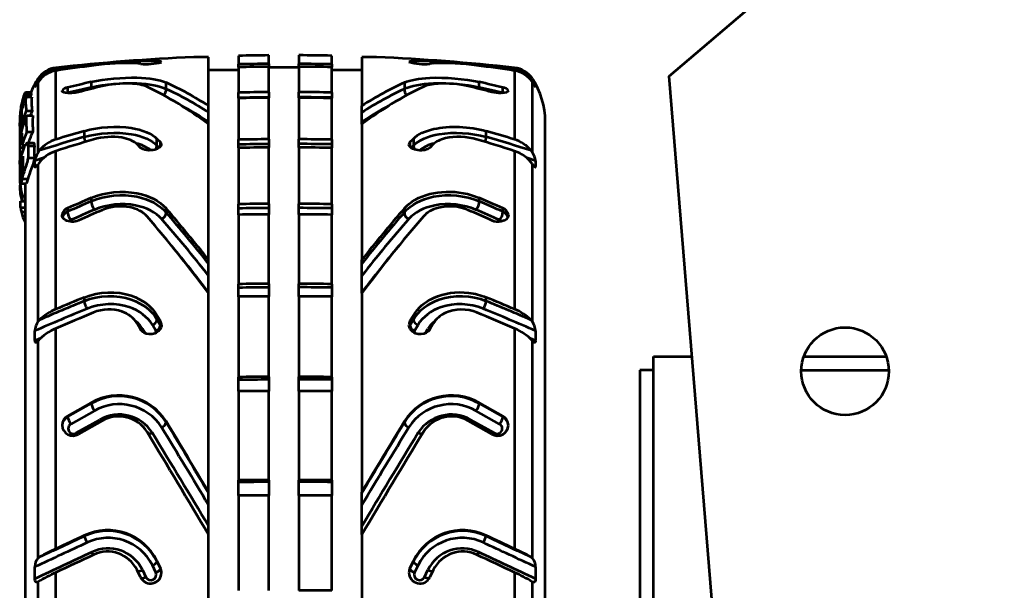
# Model space of a CAD drawing. Header units: millimetres. Extents: x 3171 to 3496, y 686 to 979.
# Drawn here: x 3234.95 to 3270.84, y 903.21 to 924.04 of the extents above; entities that cross this region are included whole.
import ezdxf

# ---------------------------------------------------------------- set-up
doc = ezdxf.new("R2010")
doc.units = ezdxf.units.MM
doc.header["$LTSCALE"] = 0.5
doc.layers.add('尺寸线', color=3, linetype='Continuous', lineweight=13)
doc.layers.add('粗实线', color=7, linetype='Continuous', lineweight=35)
doc.styles.add('数字和字母', font='romans.shx')
doc.dimstyles.new('轮趣标注1比1', dxfattribs={"dimscale": 1.5, "dimtxt": 2.5, "dimasz": 2.5, "dimexe": 1.25, "dimexo": 0.5, "dimtad": 1, "dimdec": 1, "dimdsep": 46, "dimtxsty": '数字和字母', "dimcen": 2.5, "dimadec": 0, "dimazin": 2, "dimtfac": 1, "dimtmove": 0, "dimatfit": 3, "dimfxl": 1, "dimtolj": 1, "dimarcsym": 0})

# ---------------------------------------------------------------- blocks, each defined once
blk = doc.blocks.new('*D41')
at = {"layer": 'Defpoints', "color": 0}
for p in [(3279.574, 939.708), (3210.201, 759.708), (3270.337, 759.708)]:
    blk.add_point(p, dxfattribs=at)
at = {"layer": '尺寸线', "color": 0, "lineweight": -2}
for p, q in [((3278.824, 939.708), (3208.326, 939.708)), ((3210.201, 935.958), (3210.201, 763.458)), ((3269.587, 759.708), (3208.326, 759.708))]:
    blk.add_line(p, q, dxfattribs=at)
at = {"layer": '尺寸线', "color": 0}
for points in [[(3210.826, 935.958), (3209.576, 935.958), (3210.201, 939.708)], [(3209.576, 763.458), (3210.826, 763.458), (3210.201, 759.708)]]:
    blk.add_solid(points, dxfattribs=at)
at = {"layer": '尺寸线', "color": 0, "insert": (3207.388, 849.708), "char_height": 3.75, "attachment_point": 5, "rotation": 90, "style": '数字和字母'}
blk.add_mtext('\\A1;180', dxfattribs=at)

msp = doc.modelspace()

# ---------------------------------------------------------------- linework, layer by layer
at = {"layer": '粗实线'}
for p, q in [((3258.667, 921.986), (3279.526, 939.708)), ((3239.962, 922.454), (3239.962, 922.527)), ((3240.089, 922.478), (3240.089, 922.512)), ((3241.845, 920.896), (3241.845, 922.676)), ((3242.945, 922.726), (3242.945, 922.413)), ((3244.045, 922.43), (3244.045, 922.742)), ((3245.145, 922.743), (3245.145, 922.43)), ((3246.345, 922.413), (3246.345, 922.726)), ((3247.445, 922.676), (3247.445, 920.896)), ((3249.202, 922.512), (3249.202, 922.478)), ((3249.329, 922.527), (3249.329, 922.454)), ((3236.27, 922.25), (3236.27, 922.288)), ((3236.27, 919.67), (3236.27, 922.182)), ((3237.304, 922.378), (3237.304, 922.328)), ((3242.945, 922.309), (3242.945, 922.413)), ((3242.945, 922.309), (3242.945, 921.382)), ((3244.045, 922.43), (3244.045, 922.325)), ((3244.045, 921.398), (3244.045, 922.325)), ((3245.145, 922.326), (3245.145, 922.43)), ((3245.145, 922.326), (3245.145, 921.398)), ((3246.345, 922.413), (3246.345, 922.309)), ((3246.345, 921.382), (3246.345, 922.309)), ((3251.987, 922.328), (3251.987, 922.378)), ((3253.021, 922.288), (3253.021, 922.25)), ((3253.021, 922.182), (3253.021, 919.67)), ((3235.617, 921.836), (3235.617, 921.89)), ((3235.662, 921.899), (3235.739, 921.911)), ((3253.551, 921.911), (3253.629, 921.899)), ((3253.674, 921.836), (3253.674, 921.89)), ((3261.761, 884.072), (3258.667, 921.986)), ((3235.533, 921.627), (3235.5, 921.622)), ((3235.5, 921.583), (3235.5, 921.622)), ((3235.5, 921.581), (3235.5, 921.583)), ((3235.5, 921.583), (3235.502, 921.583)), ((3235.617, 919.198), (3235.617, 921.759)), ((3236.694, 921.563), (3236.694, 921.364)), ((3237.56, 921.768), (3237.56, 921.57)), ((3240.292, 921.511), (3240.292, 921.748)), ((3248.999, 921.748), (3248.999, 921.511)), ((3251.731, 921.57), (3251.731, 921.768)), ((3252.597, 921.364), (3252.597, 921.563)), ((3253.674, 919.198), (3253.674, 921.759)), ((3253.791, 921.622), (3253.758, 921.627)), ((3253.788, 921.583), (3253.791, 921.583)), ((3253.791, 921.583), (3253.79, 921.581)), ((3253.791, 921.622), (3253.791, 921.583)), ((3235.139, 921.371), (3235.132, 921.371)), ((3235.354, 921.371), (3235.139, 921.371)), ((3235.143, 921.287), (3235.358, 921.287)), ((3235.365, 921.35), (3235.15, 921.35)), ((3235.158, 921.371), (3235.167, 921.394)), ((3235.167, 921.394), (3235.355, 921.394)), ((3235.171, 921.224), (3235.388, 921.224)), ((3235.358, 921.287), (3235.333, 921.224)), ((3235.354, 921.371), (3235.345, 921.35)), ((3242.945, 921.188), (3242.945, 921.382)), ((3242.945, 921.177), (3242.945, 921.188)), ((3242.945, 921.177), (3242.945, 919.663)), ((3244.045, 921.398), (3244.045, 921.207)), ((3244.045, 921.207), (3244.045, 921.192)), ((3244.045, 919.677), (3244.045, 921.192)), ((3245.145, 921.212), (3245.145, 921.398)), ((3245.145, 921.193), (3245.145, 921.212)), ((3245.145, 921.193), (3245.145, 919.678)), ((3246.345, 921.382), (3246.345, 921.199)), ((3246.345, 921.199), (3246.345, 921.177)), ((3246.345, 919.663), (3246.345, 921.177)), ((3234.993, 920.857), (3234.996, 920.857)), ((3234.996, 920.857), (3235.005, 920.857)), ((3235.186, 920.721), (3235.405, 920.721)), ((3241.845, 920.66), (3241.845, 920.896)), ((3247.445, 920.66), (3247.445, 920.896)), ((3235.204, 920.549), (3235.425, 920.549)), ((3241.845, 920.308), (3241.845, 920.66)), ((3247.445, 920.308), (3247.445, 920.66)), ((3235.021, 920.216), (3235.075, 920.216)), ((3241.845, 920.223), (3241.845, 920.308)), ((3241.845, 915.276), (3241.845, 920.223)), ((3247.445, 920.223), (3247.445, 920.308)), ((3247.445, 920.223), (3247.445, 915.276)), ((3254.145, 877.171), (3254.145, 920.321)), ((3235.21, 919.949), (3235.43, 919.949)), ((3237.304, 919.977), (3237.304, 919.762)), ((3239.962, 919.698), (3240.089, 919.572)), ((3239.962, 919.453), (3239.962, 919.698)), ((3242.945, 919.485), (3242.945, 919.663)), ((3244.045, 919.677), (3244.045, 919.502)), ((3245.145, 919.506), (3245.145, 919.678)), ((3246.345, 919.663), (3246.345, 919.495)), ((3249.202, 919.572), (3249.329, 919.698)), ((3249.329, 919.698), (3249.329, 919.453)), ((3251.987, 919.762), (3251.987, 919.977)), ((3234.949, 919.372), (3235.103, 919.372)), ((3235.033, 919.462), (3235.148, 919.462)), ((3235.225, 919.542), (3235.449, 919.542)), ((3235.259, 919.432), (3235.484, 919.432)), ((3239.363, 919.366), (3239.237, 919.495)), ((3239.962, 919.453), (3240.048, 919.367)), ((3240.089, 919.404), (3240.089, 919.572)), ((3242.945, 919.363), (3242.945, 919.485)), ((3242.945, 919.363), (3242.945, 917.309)), ((3244.045, 919.502), (3244.045, 919.377)), ((3244.045, 917.321), (3244.045, 919.377)), ((3245.145, 919.378), (3245.145, 919.506)), ((3245.145, 919.378), (3245.145, 917.322)), ((3246.345, 919.495), (3246.345, 919.363)), ((3246.345, 917.309), (3246.345, 919.363)), ((3249.202, 919.572), (3249.202, 919.404)), ((3249.243, 919.367), (3249.329, 919.453)), ((3250.054, 919.495), (3249.927, 919.366)), ((3234.95, 919.016), (3234.997, 919.016)), ((3235.257, 918.994), (3235.482, 918.994)), ((3235.822, 918.998), (3235.5, 918.895)), ((3236.27, 913.473), (3236.27, 919.247)), ((3253.021, 919.247), (3253.021, 913.473)), ((3253.791, 918.895), (3253.468, 918.998)), ((3235.5, 918.68), (3235.5, 918.895)), ((3235.5, 918.68), (3235.567, 918.703)), ((3235.617, 913.024), (3235.617, 918.771)), ((3253.674, 913.024), (3253.674, 918.771)), ((3253.724, 918.703), (3253.791, 918.68)), ((3253.791, 918.895), (3253.791, 918.68)), ((3235.035, 918.234), (3235.241, 918.234)), ((3234.994, 918.061), (3235.197, 918.061)), ((3235.145, 918.061), (3235.145, 877.171)), ((3235.049, 917.599), (3235.145, 917.599)), ((3237.56, 917.536), (3237.56, 917.414)), ((3251.731, 917.414), (3251.731, 917.536)), ((3234.976, 917.19), (3234.979, 917.413)), ((3234.976, 917.19), (3235.145, 917.19)), ((3234.979, 917.413), (3235.145, 917.413)), ((3236.694, 917.158), (3236.694, 917.035)), ((3240.292, 917.009), (3240.292, 917.156)), ((3242.945, 917.151), (3242.945, 917.309)), ((3242.945, 916.923), (3242.945, 917.151)), ((3244.045, 917.321), (3244.045, 917.166)), ((3244.045, 917.166), (3244.045, 916.936)), ((3245.145, 917.17), (3245.145, 917.322)), ((3245.145, 916.936), (3245.145, 917.17)), ((3246.345, 917.309), (3246.345, 917.159)), ((3246.345, 917.159), (3246.345, 916.923)), ((3248.999, 917.156), (3248.999, 917.009)), ((3252.597, 917.035), (3252.597, 917.158)), ((3235.145, 917.017), (3235.009, 917.017)), ((3242.945, 916.923), (3242.945, 914.39)), ((3244.045, 914.401), (3244.045, 916.936)), ((3245.145, 916.936), (3245.145, 914.401)), ((3246.345, 914.39), (3246.345, 916.923)), ((3241.845, 915.13), (3241.845, 915.276)), ((3241.845, 914.696), (3241.845, 915.13)), ((3247.445, 915.13), (3247.445, 915.276)), ((3247.445, 914.696), (3247.445, 915.13)), ((3241.845, 914.092), (3241.845, 914.696)), ((3247.445, 914.092), (3247.445, 914.696)), ((3242.945, 914.258), (3242.945, 914.39)), ((3242.945, 913.93), (3242.945, 914.258)), ((3244.045, 914.401), (3244.045, 914.271)), ((3244.045, 914.271), (3244.045, 913.941)), ((3245.145, 914.273), (3245.145, 914.401)), ((3245.145, 913.942), (3245.145, 914.273)), ((3246.345, 914.39), (3246.345, 914.265)), ((3246.345, 914.265), (3246.345, 913.93)), ((3237.304, 913.905), (3237.304, 913.772)), ((3241.845, 914.056), (3241.845, 914.092)), ((3241.845, 906.798), (3241.845, 914.056)), ((3242.945, 913.93), (3242.945, 910.996)), ((3244.045, 911.004), (3244.045, 913.941)), ((3245.145, 913.942), (3245.145, 911.005)), ((3246.345, 910.996), (3246.345, 913.93)), ((3247.445, 914.056), (3247.445, 914.092)), ((3247.445, 914.056), (3247.445, 906.798)), ((3251.987, 913.772), (3251.987, 913.905)), ((3239.962, 913.247), (3240.089, 913.032)), ((3239.962, 913.095), (3239.962, 913.247)), ((3249.202, 913.032), (3249.329, 913.247)), ((3249.329, 913.247), (3249.329, 913.095)), ((3239.363, 912.735), (3239.237, 912.951)), ((3239.92, 912.688), (3239.793, 912.901)), ((3239.962, 913.095), (3240.089, 912.88)), ((3240.089, 912.88), (3240.089, 913.032)), ((3249.202, 912.88), (3249.329, 913.095)), ((3249.202, 913.032), (3249.202, 912.88)), ((3249.498, 912.901), (3249.371, 912.688)), ((3250.054, 912.951), (3249.927, 912.735)), ((3235.5, 912.331), (3235.5, 912.684)), ((3236.27, 904.729), (3236.27, 912.768)), ((3239.432, 912.754), (3239.525, 912.596)), ((3249.766, 912.596), (3249.859, 912.754)), ((3253.021, 912.768), (3253.021, 904.729)), ((3253.791, 912.684), (3253.791, 912.331)), ((3235.5, 912.331), (3235.726, 912.43)), ((3235.617, 904.381), (3235.617, 912.32)), ((3253.565, 912.43), (3253.791, 912.331)), ((3253.674, 904.381), (3253.674, 912.32)), ((3258.095, 885.746), (3258.095, 911.746)), ((3258.095, 911.746), (3259.503, 911.746)), ((3263.589, 911.746), (3266.603, 911.746)), ((3258.095, 911.246), (3257.596, 911.246)), ((3257.596, 911.246), (3257.596, 886.246)), ((3263.497, 911.246), (3266.696, 911.246)), ((3242.945, 910.893), (3242.945, 910.996)), ((3242.945, 910.477), (3242.945, 910.893)), ((3244.045, 911.004), (3244.045, 910.903)), ((3244.045, 910.903), (3244.045, 910.485)), ((3245.145, 910.905), (3245.145, 911.005)), ((3245.145, 910.485), (3245.145, 910.905)), ((3246.345, 910.996), (3246.345, 910.899)), ((3246.345, 910.899), (3246.345, 910.477)), ((3242.945, 910.477), (3242.945, 907.23)), ((3244.045, 907.236), (3244.045, 910.485)), ((3245.145, 910.485), (3245.145, 907.236)), ((3246.345, 907.23), (3246.345, 910.477)), ((3236.694, 909.569), (3237.56, 910.055)), ((3236.694, 909.544), (3237.56, 910.03)), ((3237.56, 910.055), (3237.56, 910.03)), ((3251.731, 910.055), (3252.597, 909.569)), ((3251.731, 910.03), (3251.731, 910.055)), ((3251.731, 910.03), (3252.597, 909.544)), ((3237.678, 909.763), (3236.814, 909.281)), ((3252.477, 909.281), (3251.613, 909.763)), ((3236.694, 909.569), (3236.694, 909.544)), ((3237.014, 908.955), (3237.878, 909.438)), ((3237.96, 909.399), (3237.094, 908.912)), ((3240.292, 909.35), (3240.292, 909.38)), ((3248.999, 909.38), (3248.999, 909.35)), ((3252.197, 908.912), (3251.331, 909.399)), ((3251.413, 909.438), (3252.277, 908.955)), ((3252.597, 909.544), (3252.597, 909.569)), ((3242.945, 907.16), (3242.945, 907.23)), ((3242.945, 906.666), (3242.945, 907.16)), ((3244.045, 907.236), (3244.045, 907.166)), ((3244.045, 907.166), (3244.045, 906.672)), ((3245.145, 907.168), (3245.145, 907.236)), ((3245.145, 906.672), (3245.145, 907.168)), ((3246.345, 907.23), (3246.345, 907.163)), ((3246.345, 907.163), (3246.345, 906.666)), ((3241.845, 906.768), (3241.845, 906.798)), ((3241.845, 906.326), (3241.845, 906.768)), ((3247.445, 906.768), (3247.445, 906.798)), ((3247.445, 906.326), (3247.445, 906.768)), ((3242.945, 906.666), (3242.945, 903.206)), ((3244.045, 903.209), (3244.045, 906.672)), ((3245.145, 906.672), (3245.145, 903.209)), ((3246.345, 903.206), (3246.345, 906.666)), ((3241.845, 905.554), (3241.845, 906.326)), ((3247.445, 905.554), (3247.445, 906.326)), ((3241.845, 905.242), (3241.845, 905.554)), ((3247.445, 905.242), (3247.445, 905.554)), ((3237.304, 905.212), (3237.304, 905.184)), ((3241.845, 896.928), (3241.845, 905.242)), ((3247.445, 905.242), (3247.445, 896.928)), ((3251.987, 905.184), (3251.987, 905.212)), ((3239.962, 904.288), (3240.089, 904.021)), ((3239.962, 904.256), (3239.962, 904.288)), ((3239.962, 904.256), (3240.089, 903.99)), ((3249.202, 904.021), (3249.329, 904.288)), ((3249.202, 903.99), (3249.329, 904.256)), ((3249.329, 904.288), (3249.329, 904.256)), ((3235.5, 903.633), (3235.5, 904.063)), ((3236.27, 894.951), (3236.27, 903.864)), ((3239.363, 903.684), (3239.237, 903.951)), ((3239.432, 903.959), (3239.558, 903.695)), ((3239.92, 903.862), (3239.793, 904.126)), ((3240.089, 903.99), (3240.089, 904.021)), ((3249.202, 904.021), (3249.202, 903.99)), ((3249.498, 904.126), (3249.371, 903.862)), ((3249.733, 903.695), (3249.859, 903.959)), ((3250.054, 903.951), (3249.927, 903.684)), ((3253.021, 903.864), (3253.021, 894.951)), ((3253.791, 904.063), (3253.791, 903.633)), ((3235.611, 903.519), (3235.598, 903.512)), ((3235.617, 894.764), (3235.617, 903.522)), ((3253.674, 894.764), (3253.674, 903.523)), ((3253.693, 903.512), (3253.679, 903.519))]:
    msp.add_line(p, q, dxfattribs=at)
msp.add_circle((3265.096, 911.208), 1.6, dxfattribs=at)
for centre, radius, start, end in [((3244.645, 845.934), 76.813, 92.48743, 96.26019), ((3239.412, 917.617), 4.941, 82.1247, 83.6064), ((3240.093, 922.467), 0.0446, 43.0262, 96.1808), ((3244.645, 845.937), 76.807, 90.44759, 91.26826), ((3244.645, 845.898), 76.847, 88.73197, 89.62678), ((3244.645, 845.934), 76.813, 83.73981, 87.51257), ((3249.198, 922.467), 0.045, 84.0325, 136.7133), ((3249.879, 917.617), 4.941, 96.3936, 97.8753), ((3236.368, 921.394), 0.9, 96.2663, 146.5499), ((3236.417, 921.239), 0.954, 98.8923, 146.9828), ((3236.397, 921.326), 0.933, 97.8781, 142.0473), ((3242.565, 875.804), 46.871, 96.4447, 97.7188), ((3243.397, 875.466), 47.256, 96.9949, 98.6747), ((3238.88, 913.628), 8.83, 87.6869, 98.0617), ((3238.58, 917.5), 4.995, 80.9702, 82.44), ((3239.581, 924.373), 1.953, 263.5946, 286.1895), ((3242.345, 845.934), 76.262, 89.54922, 90.37565), ((3244.645, 844.441), 77.991, 90.4408, 91.249), ((3244.645, 844.337), 77.991, 90.4408, 91.249), ((3244.645, 845.934), 76.362, 89.62484, 90.45019), ((3244.645, 844.441), 77.991, 88.751, 89.63267), ((3244.645, 844.337), 77.991, 88.751, 89.63267), ((3246.945, 845.934), 76.262, 89.62435, 90.45078), ((3249.709, 924.374), 1.953, 253.8115, 276.4045), ((3250.711, 917.5), 4.995, 97.56, 99.0298), ((3250.411, 913.628), 8.83, 81.9385, 92.3129), ((3245.894, 875.466), 47.256, 81.3253, 83.0051), ((3246.726, 875.804), 46.871, 82.2812, 83.5553), ((3252.923, 921.394), 0.9, 33.45, 83.7396), ((3252.894, 921.326), 0.932, 37.9409, 82.1336), ((3252.874, 921.239), 0.955, 33.0229, 81.102), ((3237.991, 920.321), 2.845, 146.5007, 158.2278), ((3236.705, 921.101), 1.314, 145.9693, 156.6098), ((3236.332, 921.376), 0.851, 142.0351, 147.286), ((3252.958, 921.376), 0.851, 32.714, 37.9649), ((3251.3, 920.321), 2.845, 360, 33.45), ((3252.586, 921.101), 1.313, 23.3878, 34.033), ((3234.032, 922.665), 1.825, 323.5788, 329.9406), ((3236.7, 921.321), 0.242, 91.4557, 148.296), ((3247.539, 877.756), 45.13, 102.7747, 103.9047), ((3247.5, 877.85), 44.836, 102.8084, 103.946), ((3248.699, 876.582), 46.295, 103.4129, 104.5174), ((3237.87, 921.534), 0.313, 173.3114, 183.1688), ((3234.051, 909.981), 12.87, 52.7284, 64.466), ((3240.068, 921.474), 0.226, 305.6329, 9.3025), ((3235.552, 911.274), 11.497, 56.8115, 65.653), ((3235.643, 911.176), 11.332, 56.8131, 65.7782), ((3253.746, 911.26), 11.513, 114.3532, 123.1823), ((3255.239, 909.981), 12.87, 115.534, 127.2716), ((3253.648, 911.176), 11.332, 114.2218, 123.1869), ((3249.222, 921.474), 0.226, 170.6975, 234.3671), ((3240.592, 876.582), 46.295, 75.4826, 76.5871), ((3241.752, 877.756), 45.13, 76.0953, 77.2253), ((3241.791, 877.85), 44.836, 76.054, 77.1916), ((3251.421, 921.534), 0.313, 356.8312, 6.6886), ((3252.591, 921.321), 0.242, 31.7097, 88.5391), ((3255.261, 922.667), 1.828, 210.0641, 216.4154), ((3237.963, 920.213), 3.018, 159.1556, 179.9495), ((3237.948, 920.262), 3.002, 158.763, 180.0354), ((3237.994, 920.32), 3.049, 159.7286, 169.8235), ((3237.998, 920.301), 3.052, 159.4707, 169.502), ((3237.904, 920.089), 2.959, 157.4559, 167.714), ((3236.013, 921.227), 0.872, 171.9171, 176.0557), ((3237.158, 921.032), 1.996, 174.4826, 188.9702), ((3236.164, 921.227), 0.808, 171.2624, 175.7339), ((3237.221, 921.032), 1.843, 174.0223, 189.7203), ((3244.645, 839.667), 81.733, 90.4206, 91.1918), ((3244.905, 839.694), 81.518, 90.60398, 91.37725), ((3244.645, 839.462), 81.733, 90.4206, 91.1918), ((3244.645, 839.667), 81.733, 88.8082, 89.6495), ((3244.905, 839.691), 81.521, 88.98741, 89.83086), ((3244.645, 839.462), 81.733, 88.8082, 89.6495), ((3237.995, 920.317), 3.049, 169.7993, 179.995), ((3238.801, 920.529), 3.793, 177.1274, 180.1874), ((3237.913, 919.549), 2.968, 156.737, 167.0047), ((3237.916, 919.55), 2.771, 155.0026, 158.8623), ((3234.854, 909.812), 12.612, 56.3344, 61.5299), ((3254.437, 909.812), 12.612, 118.4701, 123.6656), ((3237.692, 919.385), 2.746, 154.9275, 179.9831), ((3237.872, 919.916), 2.926, 168.1615, 180.0479), ((3237.898, 919.808), 2.952, 168.0692, 179.9962), ((3238.447, 920.511), 3.439, 181.5495, 184.9295), ((3237.915, 920.218), 2.97, 180.0456, 182.9847), ((3237.9, 919.807), 2.954, 179.9662, 184.1602), ((3237.684, 919.229), 2.738, 165.9134, 177.01), ((3244.71, 919.808), 9.683, 179.4827, 182.0447), ((3237.728, 918.762), 2.784, 154.7578, 165.417), ((3237.757, 918.757), 2.614, 152.8903, 162.5409), ((3254.738, 859.416), 62.813, 106.11422, 107.6797), ((3236.636, 918.467), 1.258, 106.94, 140.7604), ((3254.661, 859.572), 62.85, 106.0314, 107.01499), ((3255.666, 858.655), 63.621, 106.45713, 107.75036), ((3237.842, 919.786), 0.539, 182.5516, 202.3396), ((3244.645, 830.999), 88.68, 90.38763, 91.09839), ((3244.645, 830.998), 88.681, 88.90161, 89.67698), ((3233.625, 858.655), 63.621, 72.24964, 73.54287), ((3251.449, 919.786), 0.539, 337.6604, 357.4484), ((3234.63, 859.572), 62.85, 72.98501, 73.9686), ((3234.553, 859.416), 62.813, 72.3203, 73.88578), ((3252.655, 918.468), 1.257, 39.2301, 73.0695), ((3278.694, 919.284), 43.745, 179.8845, 180.3502), ((3235.165, 919.463), 0.0987, 341.3531, 52.5331), ((3244.827, 919.172), 9.571, 178.4438, 181.0676), ((3235.394, 919.463), 0.0954, 340.9212, 55.6635), ((3244.264, 919.172), 8.784, 178.3044, 181.1632), ((3238.884, 918.147), 1.416, 52.4899, 77.0685), ((3239.747, 919.445), 0.214, 317.2609, 2.1191), ((3240.01, 919.487), 0.116, 1.8199, 47.3904), ((3244.905, 831.061), 88.446, 90.55663, 91.26932), ((3244.645, 830.699), 88.68, 90.38763, 91.09839), ((3244.905, 831.053), 88.453, 89.06677, 89.84412), ((3244.645, 830.698), 88.681, 88.90161, 89.67698), ((3249.281, 919.487), 0.116, 132.6706, 178.0824), ((3249.543, 919.445), 0.214, 177.881, 222.7407), ((3250.407, 918.147), 1.416, 102.9333, 127.509), ((3238.74, 918.834), 3.795, 177.2452, 180.0052), ((3237.411, 918.517), 2.465, 165.1884, 180.0437), ((3237.445, 918.302), 2.499, 162.4085, 179.9119), ((3250.057, 918.886), 14.996, 179.3456, 181.1795), ((3236.276, 918.769), 0.786, 146.9585, 170.7791), ((3236.135, 918.886), 0.605, 141.5011, 148.9967), ((3236.652, 918.038), 1.268, 107.5362, 144.7038), ((3252.639, 918.038), 1.268, 35.301, 72.4591), ((3253.156, 918.886), 0.605, 31.0033, 38.4989), ((3253.015, 918.769), 0.786, 9.2181, 33.0443), ((3238.773, 918.834), 3.828, 180.004, 182.665), ((3237.453, 917.811), 2.509, 162.2176, 169.1272), ((3235.515, 918.673), 0.0172, 154.3897, 276.8605), ((3235.323, 918.921), 0.329, 306.1893, 331.2556), ((3253.968, 918.921), 0.329, 208.7461, 233.8091), ((3253.776, 918.673), 0.0172, 263.1215, 25.6341), ((3237.421, 918.306), 2.475, 180.0066, 196.5891), ((3257.315, 918.563), 22.327, 180.7136, 181.286), ((3237.451, 917.57), 2.506, 164.6214, 168.6807), ((3237.492, 917.569), 2.347, 163.5268, 167.8794), ((3236.923, 918.002), 1.977, 180.1159, 197.35), ((3220.14, 917.429), 14.91, 359.9365, 0.6548), ((3272.115, 837.248), 87.409, 113.28659, 113.90606), ((3217.176, 837.248), 87.409, 66.09394, 66.71341), ((3237.44, 917.579), 2.495, 188.9768, 193.0196), ((3236.785, 916.879), 0.293, 108.1411, 173.4019), ((3271.916, 837.658), 86.841, 113.30508, 113.92869), ((3237.996, 917.405), 0.437, 178.8385, 223.2036), ((3203.764, 885.388), 48.41, 38.1261, 41.013), ((3244.645, 817.075), 100.248, 90.34288, 90.97161), ((3244.905, 817.19), 99.98, 90.49237, 91.12282), ((3244.645, 817.074), 100.249, 89.02839, 89.71427), ((3244.905, 817.176), 99.993, 89.1745, 89.86212), ((3285.58, 885.345), 48.478, 138.9891, 141.8719), ((3251.295, 917.405), 0.437, 316.7964, 1.1615), ((3217.374, 837.658), 86.841, 66.07131, 66.69492), ((3252.506, 916.879), 0.293, 6.6033, 71.8545), ((3236.095, 917.224), 1.105, 190.8282, 210.7939), ((3236.83, 916.717), 0.346, 113.1608, 158.638), ((3237.152, 917.04), 0.459, 180.6281, 222.5083), ((3271.825, 837.446), 86.67, 113.20254, 113.82526), ((3273.908, 834.953), 89.662, 113.63647, 114.24197), ((3199.497, 882.427), 52.856, 36.7552, 40.6504), ((3240.056, 916.993), 0.236, 288.3197, 3.9776), ((3203.929, 885.066), 48.12, 38.0067, 41.21), ((3204.293, 885.657), 47.737, 38.1271, 41.0533), ((3244.645, 816.689), 100.248, 90.34288, 90.97161), ((3244.645, 816.688), 100.249, 89.02839, 89.71427), ((3284.998, 885.657), 47.737, 138.9467, 141.8729), ((3289.794, 882.427), 52.856, 139.3496, 143.2448), ((3285.361, 885.066), 48.12, 138.79, 141.9933), ((3249.235, 916.993), 0.236, 176.0224, 251.6803), ((3215.383, 834.953), 89.662, 65.75803, 66.36353), ((3217.466, 837.446), 86.67, 66.17474, 66.79746), ((3252.138, 917.04), 0.459, 317.4917, 359.3719), ((3252.461, 916.717), 0.346, 21.3522, 66.8401), ((3236.889, 916.552), 0.194, 112.5615, 140.7956), ((3252.402, 916.552), 0.194, 39.2072, 67.4382), ((3199.061, 881.409), 53.84, 37.3767, 39.6716), ((3290.23, 881.409), 53.84, 140.3284, 142.6233), ((3244.645, 794.94), 119.463, 90.28771, 90.81531), ((3244.905, 795.134), 119.139, 90.41315, 90.94219), ((3244.646, 794.938), 119.465, 89.1847, 89.76025), ((3244.905, 795.111), 119.162, 89.3073, 89.88431), ((3280.755, 808.447), 114.059, 112.39266, 112.95579), ((3244.645, 794.48), 119.463, 90.28771, 90.81531), ((3244.646, 794.478), 119.465, 89.1847, 89.76025), ((3208.536, 808.447), 114.059, 67.04421, 67.60734), ((3280.765, 808.536), 113.857, 112.43981, 113.33678), ((3238.053, 913.884), 0.757, 188.5395, 211.5405), ((3251.238, 913.884), 0.757, 328.4595, 351.4605), ((3208.526, 808.536), 113.857, 66.66322, 67.56019), ((3280.686, 808.163), 113.87, 112.33812, 113.37983), ((3237.005, 911.675), 1.943, 112.2361, 133.7284), ((3281.997, 806.984), 115.245, 112.63614, 113.37745), ((3207.294, 806.984), 115.245, 66.62255, 67.36386), ((3208.605, 808.163), 113.87, 66.62017, 67.66188), ((3252.287, 911.676), 1.942, 46.265, 67.7705), ((3236.186, 912.637), 0.688, 145.8572, 176.111), ((3235.937, 912.808), 0.386, 135.4392, 146.0334), ((3238.512, 912.198), 1.075, 31.1453, 52.2149), ((3239.726, 913.129), 0.238, 286.3783, 351.7165), ((3239.852, 912.917), 0.239, 286.4034, 351.0369), ((3239.86, 912.896), 0.266, 0.1364, 30.7652), ((3239.833, 912.736), 0.294, 16.4071, 29.4354), ((3249.431, 912.896), 0.266, 149.2331, 179.8672), ((3249.458, 912.736), 0.294, 150.5647, 163.591), ((3249.439, 912.917), 0.239, 188.9631, 253.5966), ((3249.565, 913.129), 0.238, 188.2835, 253.6217), ((3250.779, 912.198), 1.075, 127.7999, 148.8552), ((3253.354, 912.808), 0.386, 33.9666, 44.5608), ((3253.105, 912.637), 0.688, 3.8868, 34.1449), ((3236.987, 911.021), 1.888, 112.3329, 136.5248), ((3239.32, 913.019), 0.288, 278.5864, 292.7212), ((3239.807, 912.62), 0.131, 357.6524, 30.9162), ((3249.484, 912.62), 0.131, 149.0838, 182.3478), ((3249.97, 913.019), 0.288, 247.2779, 261.4298), ((3252.303, 911.021), 1.889, 43.4788, 67.6635), ((3235.541, 912.31), 0.047, 152.5202, 282.554), ((3235.458, 912.435), 0.195, 298.6183, 321.8175), ((3253.832, 912.435), 0.195, 218.1729, 241.4001), ((3253.749, 912.31), 0.047, 257.4332, 27.4967), ((3244.645, 757.438), 153.567, 90.2238, 90.63422), ((3244.904, 757.758), 153.147, 90.32138, 90.73293), ((3244.646, 757.435), 153.57, 89.36579, 89.81351), ((3244.905, 757.721), 153.185, 89.46116, 89.91001), ((3238.572, 908.284), 2.04, 32.5014, 119.7435), ((3238.57, 908.262), 2.036, 32.2785, 119.7609), ((3244.645, 756.919), 153.567, 90.2238, 90.63422), ((3244.646, 756.916), 153.57, 89.36579, 89.81351), ((3250.719, 908.284), 2.04, 60.2537, 147.5015), ((3250.72, 908.262), 2.036, 60.2391, 147.7215), ((3238.122, 910.119), 0.569, 189.0376, 218.7566), ((3238.586, 908.167), 1.837, 32.7844, 119.6447), ((3250.704, 908.167), 1.837, 60.3553, 147.2156), ((3251.169, 910.119), 0.569, 321.2434, 350.9624), ((3238.584, 908.197), 1.428, 32.7274, 119.6654), ((3250.707, 908.197), 1.428, 60.3346, 147.2726), ((3236.878, 909.232), 0.384, 118.6562, 179.3185), ((3236.89, 909.251), 0.396, 182.1219, 301.0037), ((3236.886, 909.202), 0.392, 119.2904, 174.9116), ((3237.322, 909.673), 0.642, 191.5903, 217.6514), ((3236.909, 909.115), 0.191, 119.7219, 303.2475), ((3238.33, 909.734), 0.541, 213.2632, 221.1882), ((3238.567, 908.338), 1.222, 32.3887, 119.7856), ((3240.066, 909.379), 0.228, 286.3919, 352.4574), ((2866.826, 682.906), 436.769, 30.83789, 31.23318), ((2871.642, 685.748), 431.162, 30.83816, 31.23857), ((3622.993, 682.588), 437.385, 148.7671, 149.16184), ((3617.649, 685.748), 431.162, 148.76143, 149.16184), ((3249.225, 909.379), 0.228, 187.5426, 253.6081), ((3250.724, 908.338), 1.222, 60.2119, 147.6139), ((3250.961, 909.734), 0.541, 318.8118, 326.7368), ((3252.401, 909.251), 0.396, 238.9927, 357.8835), ((3252.382, 909.115), 0.191, 236.7525, 60.2781), ((3251.969, 909.673), 0.642, 322.3486, 348.4097), ((3252.413, 909.232), 0.384, 0.6833, 61.34), ((3252.405, 909.202), 0.392, 5.0895, 60.7096), ((3237.55, 909.3), 0.638, 212.736, 219.5257), ((2849.623, 672.91), 455.869, 30.64024, 31.18979), ((3239.65, 909.197), 0.265, 266.814, 300.5934), ((2865.352, 680.708), 438.524, 30.84621, 31.3673), ((2873.967, 685.746), 428.941, 30.94685, 31.38946), ((3615.324, 685.746), 428.941, 148.61054, 149.05315), ((3639.668, 672.91), 455.87, 148.81021, 149.35976), ((3623.939, 680.708), 438.524, 148.6327, 149.15379), ((3249.641, 909.197), 0.265, 239.4066, 273.186), ((3251.741, 909.3), 0.638, 320.4744, 327.264), ((3244.645, 682.753), 224.484, 90.15309, 90.43385), ((3244.904, 683.303), 223.865, 90.21984, 90.50138), ((3244.646, 682.747), 224.489, 89.56615, 89.87243), ((3244.905, 683.239), 223.929, 89.6314, 89.93844), ((3244.645, 682.189), 224.484, 90.15309, 90.43385), ((3244.646, 682.184), 224.489, 89.56615, 89.87243), ((3238.164, 903.403), 2.003, 26.1969, 115.4391), ((3238.163, 903.375), 2.003, 26.0944, 115.3929), ((3251.126, 903.403), 2.003, 64.5602, 153.8038), ((3251.128, 903.375), 2.003, 64.6071, 153.9056), ((3478.727, 383.803), 574.308, 114.846717, 115.056629), ((3479.083, 385.968), 572.75, 114.96957, 115.1509), ((3480.314, 383.129), 575.869, 114.960226, 115.073795), ((3240.055, 906.263), 2.955, 201.4159, 206.3715), ((3238.18, 903.322), 1.802, 26.4711, 115.3816), ((3251.111, 903.322), 1.802, 64.6184, 153.5289), ((3249.236, 906.263), 2.955, 333.6285, 338.5841), ((3010.564, 383.803), 574.308, 64.943371, 65.153283), ((3008.977, 383.129), 575.869, 64.926205, 65.039774), ((3010.208, 385.968), 572.75, 64.8491, 65.03043), ((3479.729, 382.236), 575.763, 114.871039, 115.098988), ((3239.481, 897.747), 7.686, 114.7002, 119.7976), ((3238.177, 903.335), 1.401, 26.4292, 115.3902), ((3241.503, 906.45), 4.341, 205.2115, 206.7104), ((3238.158, 903.422), 1.201, 26.1136, 115.4574), ((3251.114, 903.335), 1.401, 64.6098, 153.5708), ((3251.133, 903.422), 1.201, 64.5421, 153.8869), ((3247.788, 906.45), 4.341, 333.2896, 334.7885), ((3009.562, 382.236), 575.763, 64.901012, 65.128961), ((3249.812, 897.751), 7.681, 60.2006, 65.3015), ((3235.988, 904.063), 0.488, 139.5002, 180.0478), ((3235.771, 904.233), 0.214, 120.7, 136.1797), ((3482.232, 380.2), 578.551, 115.009173, 115.159246), ((3239.716, 904.401), 0.286, 285.7693, 329.54), ((3249.575, 904.401), 0.286, 210.46, 254.2307), ((3007.059, 380.2), 578.551, 64.840754, 64.990827), ((3253.52, 904.233), 0.214, 43.8203, 59.3), ((3253.303, 904.063), 0.488, 359.9508, 40.5012), ((3239.241, 897.383), 7.13, 114.6326, 120.5541), ((3239.226, 904.341), 0.434, 274.1024, 298.284), ((3239.724, 903.861), 0.402, 206.0492, 359.2986), ((3239.737, 903.781), 0.199, 205.794, 23.8347), ((3239.838, 904.145), 0.295, 286.0713, 328.1578), ((3239.741, 903.856), 0.385, 359.988, 25.4715), ((3239.735, 903.823), 0.391, 5.0374, 25.2754), ((3249.551, 903.855), 0.386, 154.5627, 179.96), ((3249.567, 903.861), 0.402, 180.705, 333.9482), ((3249.556, 903.823), 0.391, 154.7246, 174.9626), ((3249.453, 904.145), 0.295, 211.8422, 253.9287), ((3249.553, 903.781), 0.199, 156.1653, 334.206), ((3250.065, 904.341), 0.434, 241.716, 265.8976), ((3250.048, 897.38), 7.133, 59.4469, 65.3664), ((3239.336, 904.116), 0.476, 276.1279, 297.8213), ((3249.955, 904.116), 0.476, 242.1801, 263.8679), ((3244.646, 461.099), 442.11, 89.77971, 89.93523)]:
    msp.add_arc(centre, radius, start, end, dxfattribs=at)
for points, knots in [([(3237.304, 922.378), (3237.845, 922.439), (3238.998, 922.538), (3239.77, 922.549), (3239.962, 922.527)], [0, 0, 0, 0, 0.563647, 1, 1, 1, 1]), ([(3249.329, 922.527), (3249.49, 922.545), (3249.753, 922.545), (3250.63, 922.508), (3251.383, 922.446), (3251.987, 922.378)], [0, 0, 0, 0, 0.36437, 0.36437, 1, 1, 1, 1]), ([(3237.56, 921.768), (3238.061, 921.882), (3238.7, 921.94), (3239.68, 921.914), (3240.061, 921.851), (3240.292, 921.748)], [0, 0, 0, 0, 0.541056, 0.541056, 1, 1, 1, 1]), ([(3248.999, 921.748), (3249.207, 921.841), (3249.534, 921.901), (3250.485, 921.948), (3251.192, 921.89), (3251.731, 921.768)], [0, 0, 0, 0, 0.412334, 0.412334, 1, 1, 1, 1]), ([(3237.094, 921.399), (3236.945, 921.36), (3236.607, 921.349), (3236.494, 921.417), (3236.494, 921.448)], [0, 0, 0, 0, 0.3993477, 0.6672148, 0.6672148, 0.6672148, 0.6672148]), ([(3237.56, 921.57), (3238.061, 921.69), (3239.23, 921.792), (3240.061, 921.626), (3240.292, 921.511)], [0, 0, 0, 0, 0.542682, 1, 1, 1, 1]), ([(3239.599, 921.594), (3239.461, 921.659), (3238.966, 921.751), (3238.262, 921.686), (3237.96, 921.614)], [0, 0, 0, 0, 0.455779, 1, 1, 1, 1]), ([(3248.999, 921.511), (3249.23, 921.626), (3250.061, 921.792), (3251.23, 921.69), (3251.731, 921.57)], [0, 0, 0, 0, 0.457318, 1, 1, 1, 1]), ([(3251.331, 921.614), (3251.004, 921.692), (3250.287, 921.75), (3249.815, 921.652), (3249.692, 921.594)], [0, 0, 0, 0, 0.594087, 1, 1, 1, 1]), ([(3252.797, 921.448), (3252.797, 921.401), (3252.615, 921.339), (3252.297, 921.373), (3252.197, 921.399)], [0.3334806, 0.3334806, 0.3334806, 0.3334806, 0.7320661, 1, 1, 1, 1]), ([(3237.304, 919.977), (3237.845, 920.133), (3238.998, 920.205), (3239.77, 919.887), (3239.962, 919.698)], [0, 0, 0, 0, 0.563647, 1, 1, 1, 1]), ([(3249.329, 919.698), (3249.49, 919.857), (3249.753, 919.98), (3250.63, 920.18), (3251.383, 920.151), (3251.987, 919.977)], [0, 0, 0, 0, 0.36437, 0.36437, 1, 1, 1, 1]), ([(3237.304, 919.762), (3237.844, 919.917), (3238.997, 919.981), (3239.77, 919.647), (3239.962, 919.453)], [0, 0, 0, 0, 0.563911, 1, 1, 1, 1]), ([(3239.237, 919.495), (3239.122, 919.609), (3238.658, 919.808), (3237.967, 919.766), (3237.642, 919.67)], [0, 0, 0, 0, 0.435308, 1, 1, 1, 1]), ([(3249.329, 919.453), (3249.521, 919.647), (3250.294, 919.981), (3251.447, 919.917), (3251.987, 919.762)], [0, 0, 0, 0, 0.436089, 1, 1, 1, 1]), ([(3251.649, 919.67), (3251.285, 919.777), (3250.579, 919.802), (3250.15, 919.591), (3250.054, 919.495)], [0, 0, 0, 0, 0.638227, 1, 1, 1, 1]), ([(3240.126, 919.491), (3240.126, 919.413), (3239.886, 919.223), (3239.449, 919.278), (3239.363, 919.366)], [0.1393798, 0.1393798, 0.1393798, 0.1393798, 0.5130227, 1, 1, 1, 1]), ([(3249.927, 919.366), (3249.854, 919.291), (3249.568, 919.233), (3249.234, 919.347), (3249.165, 919.443), (3249.165, 919.491)], [0, 0, 0, 0, 0.4188223, 0.6315798, 0.8607683, 0.8607683, 0.8607683, 0.8607683]), ([(3235.035, 918.234), (3235.067, 918.351), (3235.138, 918.551), (3235.235, 918.842), (3235.253, 918.951), (3235.257, 918.994)], [0, 0, 0, 0, 0.446381, 0.746144, 1, 1, 1, 1]), ([(3235.482, 918.994), (3235.477, 918.951), (3235.458, 918.842), (3235.353, 918.553), (3235.276, 918.352), (3235.241, 918.234)], [0, 0, 0, 0, 0.249433, 0.550057, 1, 1, 1, 1]), ([(3237.56, 917.536), (3238.061, 917.752), (3239.235, 917.859), (3240.061, 917.42), (3240.292, 917.156)], [0, 0, 0, 0, 0.541056, 1, 1, 1, 1]), ([(3237.56, 917.414), (3238.061, 917.633), (3238.698, 917.694), (3239.679, 917.491), (3240.061, 917.282), (3240.292, 917.009)], [0, 0, 0, 0, 0.542682, 0.542682, 1, 1, 1, 1]), ([(3248.999, 917.156), (3249.207, 917.394), (3249.842, 917.76), (3250.955, 917.794), (3251.551, 917.614), (3251.731, 917.536)], [0, 0, 0, 0, 0.412334, 0.804058, 1, 1, 1, 1]), ([(3248.999, 917.009), (3249.23, 917.282), (3249.612, 917.491), (3250.593, 917.694), (3251.23, 917.633), (3251.731, 917.414)], [0, 0, 0, 0, 0.457318, 0.457318, 1, 1, 1, 1]), ([(3240.13, 916.768), (3239.923, 917.004), (3239.581, 917.184), (3238.701, 917.355), (3238.128, 917.299), (3237.678, 917.106)], [0, 0, 0, 0, 0.45846, 0.45846, 1, 1, 1, 1]), ([(3239.599, 916.86), (3239.461, 917.019), (3238.965, 917.289), (3238.262, 917.225), (3237.96, 917.093)], [0, 0, 0, 0, 0.455779, 1, 1, 1, 1]), ([(3251.613, 917.106), (3251.163, 917.299), (3250.59, 917.355), (3249.71, 917.184), (3249.368, 917.004), (3249.16, 916.768)], [0, 0, 0, 0, 0.54154, 0.54154, 1, 1, 1, 1]), ([(3251.331, 917.093), (3251.004, 917.236), (3250.288, 917.282), (3249.815, 917.002), (3249.692, 916.86)], [0, 0, 0, 0, 0.594087, 1, 1, 1, 1]), ([(3237.094, 916.708), (3236.945, 916.641), (3236.608, 916.663), (3236.494, 916.839), (3236.494, 916.913)], [0, 0, 0, 0, 0.3993477, 0.6672147, 0.6672147, 0.6672147, 0.6672147]), ([(3252.797, 916.913), (3252.797, 916.803), (3252.615, 916.631), (3252.297, 916.663), (3252.197, 916.708)], [0.3334805, 0.3334805, 0.3334805, 0.3334805, 0.7320661, 1, 1, 1, 1]), ([(3237.304, 913.905), (3237.845, 914.128), (3238.997, 914.164), (3239.77, 913.57), (3239.962, 913.247)], [0, 0, 0, 0, 0.563647, 1, 1, 1, 1]), ([(3237.304, 913.772), (3237.844, 913.995), (3238.996, 914.026), (3239.77, 913.421), (3239.962, 913.095)], [0, 0, 0, 0, 0.563911, 1, 1, 1, 1]), ([(3249.329, 913.247), (3249.49, 913.518), (3250.056, 914.006), (3251.129, 914.16), (3251.786, 913.988), (3251.987, 913.905)], [0, 0, 0, 0, 0.36437, 0.788622, 1, 1, 1, 1]), ([(3249.329, 913.095), (3249.521, 913.421), (3250.295, 914.026), (3251.447, 913.995), (3251.987, 913.772)], [0, 0, 0, 0, 0.436089, 1, 1, 1, 1]), ([(3239.793, 912.901), (3239.621, 913.189), (3238.925, 913.721), (3237.893, 913.688), (3237.407, 913.488)], [0, 0, 0, 0, 0.435761, 1, 1, 1, 1]), ([(3251.883, 913.488), (3251.398, 913.688), (3250.366, 913.721), (3249.67, 913.189), (3249.498, 912.901)], [0, 0, 0, 0, 0.564239, 1, 1, 1, 1]), ([(3239.237, 912.951), (3239.122, 913.145), (3238.658, 913.507), (3237.967, 913.486), (3237.642, 913.351)], [0, 0, 0, 0, 0.435308, 1, 1, 1, 1]), ([(3251.649, 913.351), (3251.285, 913.502), (3250.58, 913.49), (3250.15, 913.114), (3250.054, 912.951)], [0, 0, 0, 0, 0.638227, 1, 1, 1, 1]), ([(3240.126, 912.896), (3240.126, 912.77), (3239.931, 912.532), (3239.526, 912.558), (3239.392, 912.685), (3239.363, 912.735)], [0.1393798, 0.1393798, 0.1393798, 0.1393798, 0.5130227, 0.8364744, 1, 1, 1, 1]), ([(3249.927, 912.735), (3249.898, 912.684), (3249.762, 912.556), (3249.357, 912.535), (3249.165, 912.77), (3249.165, 912.896)], [0, 0, 0, 0, 0.1689121, 0.4885021, 0.8606141, 0.8606141, 0.8606141, 0.8606141]), ([(3235.598, 903.512), (3235.576, 903.502), (3235.524, 903.499), (3235.5, 903.582), (3235.5, 903.633)], [0.0786945, 0.0786945, 0.0786945, 0.0786945, 0.4828833, 1, 1, 1, 1]), ([(3253.791, 903.633), (3253.791, 903.597), (3253.777, 903.508), (3253.724, 903.498), (3253.693, 903.512)], [0, 0, 0, 0, 0.3622471, 0.9209394, 0.9209394, 0.9209394, 0.9209394])]:
    msp.add_open_spline(points, degree=3, knots=knots, dxfattribs=at)
for points in [[(3241.845, 922.676), (3241.667, 922.682), (3241.489, 922.682), (3241.312, 922.674)], [(3247.979, 922.674), (3247.802, 922.682), (3247.624, 922.682), (3247.445, 922.676)], [(3235.21, 919.949), (3235.197, 920.149), (3235.195, 920.349), (3235.204, 920.549)], [(3235.425, 920.549), (3235.415, 920.349), (3235.416, 920.149), (3235.43, 919.949)], [(3235.225, 919.542), (3235.18, 919.542), (3235.082, 919.355), (3235.028, 919.147)]]:
    msp.add_open_spline(points, degree=3, dxfattribs=at)

# ---------------------------------------------------------------- dimensions: what is measured, and where the dimension line sits
at = {"layer": '尺寸线'}
dim = msp.add_linear_dim(base=(3210.201, 759.708), p1=(3279.574, 939.708), p2=(3270.337, 759.708), angle=90, dimstyle='轮趣标注1比1', dxfattribs=at)
dim.commit()
dim.dimension.update_dxf_attribs({"geometry": '*D41', "text_midpoint": (3207.388, 849.708)})

doc.saveas('drawing.dxf')
